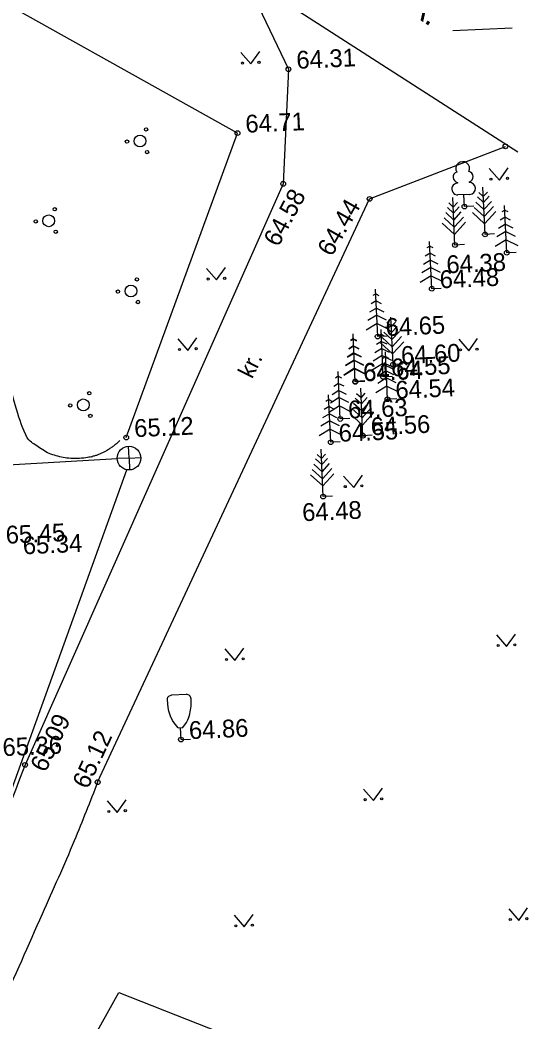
# Model space of a CAD drawing. Extents: x 640925 to 641186, y 6454941 to 6455202.
# Drawn here: x 641156.65 to 641178.08, y 6455109.69 to 6455151.91 of the extents above; entities that cross this region are included whole.
import ezdxf

# ---------------------------------------------------------------- set-up
doc = ezdxf.new("R2010")
doc.units = 0
for name, color, linetype in [('Level 10', 7, 'Continuous'), ('Level 14', 7, 'Continuous'), ('Level 28', 7, 'Continuous'), ('Level 30', 7, 'Continuous'), ('Level 4', 7, 'Continuous'), ('Level 41', 7, 'Continuous'), ('Level 54', 7, 'Continuous'), ('Level 57', 7, 'Continuous'), ('Level 58', 7, 'Continuous'), ('Level 59', 7, 'Continuous'), ('Level 61', 7, 'Continuous'), ('Level 63', 7, 'Continuous')]:
    doc.layers.add(name, color=color, linetype=linetype)

msp = doc.modelspace()

# ---------------------------------------------------------------- linework, layer by layer
at = {"layer": 'Level 10'}
for p, q in [((641165.826, 6455147.142), (641165.826, 6455147.142)), ((641175.1, 6455145.069), (641175.101, 6455145.037)), ((641175.599, 6455145.091), (641175.601, 6455145.059)), ((641175.623, 6455144.56), (641175.124, 6455144.537)), ((641175.396, 6455144.049), (641175.373, 6455144.548)), ((641176.193, 6455144.472), (641176.004, 6455144.645)), ((641176.265, 6455142.874), (641176.176, 6455144.872)), ((641176.193, 6455144.472), (641176.366, 6455144.661)), ((641174.925, 6455144.026), (641174.736, 6455144.199)), ((641174.997, 6455142.428), (641174.907, 6455144.426)), ((641174.925, 6455144.026), (641175.098, 6455144.215)), ((641176.218, 6455143.923), (641175.874, 6455144.237)), ((641176.205, 6455144.222), (641175.945, 6455144.46)), ((641176.205, 6455144.222), (641176.442, 6455144.482)), ((641176.218, 6455143.923), (641176.533, 6455144.267)), ((641177.18, 6455142.101), (641177.091, 6455144.099)), ((641174.95, 6455143.477), (641174.606, 6455143.791)), ((641174.936, 6455143.776), (641174.677, 6455144.013)), ((641174.936, 6455143.776), (641175.174, 6455144.036)), ((641174.95, 6455143.477), (641175.265, 6455143.821)), ((641175.795, 6455144.067), (641175.396, 6455144.049)), ((641175.396, 6455144.049), (641175.396, 6455144.049)), ((641176.245, 6455143.323), (641175.732, 6455143.793)), ((641176.231, 6455143.623), (641175.803, 6455144.015)), ((641176.231, 6455143.623), (641176.623, 6455144.052)), ((641176.245, 6455143.323), (641176.714, 6455143.837)), ((641177.1, 6455143.899), (641176.977, 6455143.824)), ((641177.1, 6455143.899), (641177.229, 6455143.835)), ((641174.977, 6455142.877), (641174.463, 6455143.347)), ((641174.963, 6455143.177), (641174.535, 6455143.569)), ((641174.963, 6455143.177), (641175.355, 6455143.606)), ((641174.977, 6455142.877), (641175.446, 6455143.391)), ((641177.127, 6455143.3), (641176.837, 6455143.121)), ((641177.113, 6455143.599), (641176.907, 6455143.472)), ((641177.113, 6455143.599), (641177.33, 6455143.491)), ((641177.127, 6455143.3), (641177.432, 6455143.148)), ((641176.665, 6455142.892), (641176.265, 6455142.874)), ((641176.265, 6455142.874), (641176.265, 6455142.874)), ((641177.14, 6455143), (641176.766, 6455142.77)), ((641177.14, 6455143), (641177.533, 6455142.804)), ((641173.938, 6455142.382), (641173.815, 6455142.307)), ((641174.018, 6455140.584), (641173.929, 6455142.582)), ((641173.938, 6455142.382), (641174.067, 6455142.318)), ((641175.396, 6455142.446), (641174.997, 6455142.428)), ((641174.997, 6455142.428), (641174.997, 6455142.428)), ((641177.156, 6455142.651), (641176.693, 6455142.365)), ((641177.156, 6455142.651), (641177.642, 6455142.408)), ((641173.951, 6455142.083), (641173.745, 6455141.956)), ((641173.951, 6455142.083), (641174.168, 6455141.974)), ((641177.58, 6455142.119), (641177.18, 6455142.101)), ((641177.18, 6455142.101), (641177.18, 6455142.101)), ((641173.965, 6455141.783), (641173.675, 6455141.604)), ((641173.965, 6455141.783), (641174.27, 6455141.631)), ((641173.994, 6455141.134), (641173.531, 6455140.849)), ((641173.978, 6455141.483), (641173.604, 6455141.253)), ((641173.978, 6455141.483), (641174.371, 6455141.287)), ((641173.994, 6455141.134), (641174.48, 6455140.891)), ((641171.659, 6455140.37), (641171.536, 6455140.294)), ((641171.739, 6455138.571), (641171.65, 6455140.569)), ((641171.659, 6455140.37), (641171.788, 6455140.305)), ((641174.418, 6455140.602), (641174.018, 6455140.584)), ((641174.018, 6455140.584), (641174.018, 6455140.584)), ((641171.672, 6455140.07), (641171.466, 6455139.943)), ((641171.672, 6455140.07), (641171.889, 6455139.962)), ((641171.699, 6455139.47), (641171.325, 6455139.24)), ((641171.686, 6455139.77), (641171.396, 6455139.591)), ((641171.686, 6455139.77), (641171.991, 6455139.618)), ((641171.699, 6455139.47), (641172.092, 6455139.275)), ((641171.715, 6455139.121), (641171.252, 6455138.836)), ((641171.715, 6455139.121), (641172.201, 6455138.878)), ((641172.315, 6455138.99), (641172.126, 6455139.162)), ((641172.387, 6455137.391), (641172.297, 6455139.389)), ((641172.315, 6455138.99), (641172.488, 6455139.179)), ((641170.791, 6455136.682), (641170.702, 6455138.68)), ((641170.794, 6455136.662), (641170.705, 6455138.66)), ((641172.139, 6455138.589), (641171.739, 6455138.571)), ((641171.887, 6455138.667), (641171.765, 6455138.592)), ((641171.968, 6455136.869), (641171.878, 6455138.867)), ((641171.887, 6455138.667), (641172.016, 6455138.603)), ((641172.34, 6455138.44), (641171.996, 6455138.755)), ((641172.326, 6455138.74), (641172.067, 6455138.977)), ((641172.326, 6455138.74), (641172.564, 6455138.999)), ((641172.34, 6455138.44), (641172.654, 6455138.784)), ((641170.724, 6455138.181), (641170.518, 6455138.054)), ((641170.727, 6455138.161), (641170.52, 6455138.034)), ((641170.711, 6455138.48), (641170.588, 6455138.405)), ((641170.713, 6455138.46), (641170.591, 6455138.385)), ((641170.711, 6455138.48), (641170.84, 6455138.416)), ((641170.713, 6455138.46), (641170.842, 6455138.396)), ((641170.724, 6455138.181), (641170.941, 6455138.073)), ((641170.727, 6455138.161), (641170.944, 6455138.053)), ((641171.901, 6455138.368), (641171.694, 6455138.24)), ((641171.739, 6455138.571), (641171.739, 6455138.571)), ((641172.367, 6455137.841), (641171.853, 6455138.31)), ((641171.901, 6455138.368), (641172.118, 6455138.259)), ((641172.353, 6455138.141), (641171.925, 6455138.533)), ((641172.353, 6455138.141), (641172.745, 6455138.569)), ((641172.367, 6455137.841), (641172.836, 6455138.354)), ((641170.737, 6455137.881), (641170.447, 6455137.702)), ((641170.74, 6455137.861), (641170.45, 6455137.682)), ((641170.737, 6455137.881), (641171.042, 6455137.729)), ((641170.74, 6455137.861), (641171.045, 6455137.709)), ((641171.928, 6455137.768), (641171.554, 6455137.538)), ((641171.914, 6455138.068), (641171.624, 6455137.889)), ((641171.914, 6455138.068), (641172.219, 6455137.916)), ((641171.928, 6455137.768), (641172.321, 6455137.572)), ((641172.152, 6455135.928), (641172.063, 6455137.925)), ((641170.751, 6455137.581), (641170.377, 6455137.351)), ((641170.754, 6455137.561), (641170.38, 6455137.331)), ((641170.751, 6455137.581), (641171.144, 6455137.385)), ((641170.754, 6455137.561), (641171.147, 6455137.366)), ((641171.943, 6455137.419), (641171.48, 6455137.134)), ((641172.085, 6455137.426), (641171.879, 6455137.299)), ((641171.943, 6455137.419), (641172.43, 6455137.176)), ((641172.072, 6455137.726), (641171.949, 6455137.65)), ((641172.072, 6455137.726), (641172.201, 6455137.661)), ((641172.085, 6455137.426), (641172.302, 6455137.318)), ((641172.786, 6455137.409), (641172.387, 6455137.391)), ((641172.387, 6455137.391), (641172.387, 6455137.391)), ((641170.078, 6455136.895), (641169.955, 6455136.819)), ((641170.158, 6455135.097), (641170.069, 6455137.094)), ((641170.078, 6455136.895), (641170.207, 6455136.83)), ((641170.767, 6455137.232), (641170.304, 6455136.947)), ((641170.769, 6455137.212), (641170.306, 6455136.927)), ((641170.767, 6455137.232), (641171.253, 6455136.989)), ((641170.769, 6455137.212), (641171.256, 6455136.969)), ((641172.098, 6455137.126), (641171.808, 6455136.948)), ((641172.098, 6455137.126), (641172.403, 6455136.974)), ((641170.091, 6455136.595), (641169.885, 6455136.468)), ((641170.091, 6455136.595), (641170.308, 6455136.487)), ((641171.191, 6455136.7), (641170.791, 6455136.682)), ((641170.791, 6455136.682), (641170.791, 6455136.682)), ((641171.194, 6455136.68), (641170.794, 6455136.662)), ((641170.794, 6455136.662), (641170.794, 6455136.662)), ((641172.128, 6455136.477), (641171.665, 6455136.192)), ((641172.112, 6455136.827), (641171.738, 6455136.596)), ((641172.367, 6455136.887), (641171.968, 6455136.869)), ((641171.968, 6455136.869), (641171.968, 6455136.869)), ((641172.112, 6455136.827), (641172.505, 6455136.631)), ((641172.128, 6455136.477), (641172.614, 6455136.234)), ((641169.757, 6455134.118), (641169.667, 6455136.116)), ((641170.105, 6455136.295), (641169.815, 6455136.117)), ((641170.105, 6455136.295), (641170.41, 6455136.143)), ((641171.04, 6455135.989), (641170.851, 6455136.162)), ((641171.112, 6455134.391), (641171.022, 6455136.388)), ((641171.04, 6455135.989), (641171.213, 6455136.178)), ((641169.676, 6455135.916), (641169.554, 6455135.84)), ((641170.134, 6455135.646), (641169.671, 6455135.361)), ((641169.676, 6455135.916), (641169.805, 6455135.852)), ((641170.118, 6455135.996), (641169.744, 6455135.765)), ((641170.118, 6455135.996), (641170.511, 6455135.8)), ((641170.134, 6455135.646), (641170.62, 6455135.404)), ((641171.065, 6455135.439), (641170.721, 6455135.754)), ((641171.052, 6455135.739), (641170.792, 6455135.976)), ((641171.052, 6455135.739), (641171.289, 6455135.999)), ((641171.065, 6455135.439), (641171.38, 6455135.784)), ((641172.552, 6455135.945), (641172.152, 6455135.928)), ((641172.152, 6455135.928), (641172.152, 6455135.928)), ((641169.703, 6455135.316), (641169.413, 6455135.138)), ((641169.69, 6455135.616), (641169.483, 6455135.489)), ((641169.69, 6455135.616), (641169.907, 6455135.508)), ((641169.703, 6455135.316), (641170.008, 6455135.164)), ((641171.092, 6455134.84), (641170.578, 6455135.309)), ((641171.078, 6455135.14), (641170.65, 6455135.532)), ((641171.078, 6455135.14), (641171.47, 6455135.569)), ((641171.092, 6455134.84), (641171.561, 6455135.353)), ((641169.717, 6455135.017), (641169.343, 6455134.787)), ((641169.717, 6455135.017), (641170.11, 6455134.821)), ((641170.558, 6455135.115), (641170.158, 6455135.097)), ((641170.158, 6455135.097), (641170.158, 6455135.097)), ((641169.732, 6455134.667), (641169.269, 6455134.382)), ((641169.732, 6455134.667), (641170.219, 6455134.425)), ((641171.511, 6455134.409), (641171.112, 6455134.391)), ((641171.112, 6455134.391), (641171.112, 6455134.391)), ((641161.135, 6455134.313), (641161.135, 6455134.313)), ((641170.156, 6455134.136), (641169.757, 6455134.118)), ((641169.757, 6455134.118), (641169.757, 6455134.118)), ((641169.368, 6455133.426), (641169.179, 6455133.599)), ((641169.439, 6455131.827), (641169.35, 6455133.825)), ((641169.368, 6455133.426), (641169.54, 6455133.615)), ((641169.392, 6455132.876), (641169.048, 6455133.191)), ((641169.379, 6455133.176), (641169.119, 6455133.413)), ((641169.379, 6455133.176), (641169.616, 6455133.435)), ((641169.392, 6455132.876), (641169.707, 6455133.22)), ((641169.419, 6455132.277), (641168.906, 6455132.746)), ((641169.406, 6455132.577), (641168.977, 6455132.969)), ((641169.406, 6455132.577), (641169.798, 6455133.005)), ((641169.419, 6455132.277), (641169.888, 6455132.79)), ((641169.839, 6455131.845), (641169.439, 6455131.827)), ((641169.439, 6455131.827), (641169.439, 6455131.827)), ((641163.059, 6455123.471), (641163.659, 6455123.497)), ((641163.322, 6455122.081), (641163.521, 6455122.09)), ((641163.444, 6455121.586), (641163.422, 6455122.085)), ((641163.444, 6455121.586), (641163.843, 6455121.604)), ((641163.444, 6455121.586), (641163.444, 6455121.586))]:
    msp.add_line(p, q, dxfattribs=at)
for points in [[(641161.135, 6455134.313), (641165.826, 6455147.142), (641153.491, 6455154.039), (641130.403, 6455168.392)], [(641163.322, 6455122.081), (641163.154, 6455122.287), (641163.084, 6455122.395), (641163, 6455122.567), (641162.928, 6455122.789), (641162.898, 6455122.944), (641162.868, 6455123.262), (641162.869, 6455123.303), (641162.895, 6455123.376), (641162.934, 6455123.415), (641163.059, 6455123.471)], [(641163.521, 6455122.09), (641163.67, 6455122.31), (641163.73, 6455122.424), (641163.799, 6455122.603), (641163.85, 6455122.831), (641163.867, 6455122.987), (641163.867, 6455123.307), (641163.863, 6455123.348), (641163.831, 6455123.418), (641163.789, 6455123.453), (641163.659, 6455123.497)]]:
    msp.add_lwpolyline(points, dxfattribs=at)
for centre, radius in [((641161.715, 6455146.81), 0.25), ((641161.969, 6455147.298), 0.0707), ((641161.166, 6455146.785), 0.0707), ((641162.011, 6455146.346), 0.0707), ((641157.865, 6455143.448), 0.25), ((641158.119, 6455143.936), 0.0707), ((641157.316, 6455143.423), 0.0707), ((641158.161, 6455142.984), 0.0707), ((641161.332, 6455140.489), 0.25), ((641161.585, 6455140.978), 0.0707), ((641160.782, 6455140.465), 0.0707), ((641161.628, 6455140.026), 0.0707), ((641159.577, 6455136.179), 0.0707), ((641158.775, 6455135.667), 0.0707), ((641159.324, 6455135.691), 0.25), ((641159.62, 6455135.228), 0.0707)]:
    msp.add_circle(centre, radius, dxfattribs=at)
for centre, radius, start, end in [((641175.324, 6455145.647), 0.292, 335.144, 209.9842), ((641175.14, 6455145.289), 0.224, 107.8082, 259.6431), ((641175.54, 6455145.307), 0.224, 285.485, 77.32), ((641175.112, 6455144.787), 0.25, 92.5641, 272.5641), ((641175.612, 6455144.809), 0.25, 272.5641, 92.5641)]:
    msp.add_arc(centre, radius, start, end, dxfattribs=at)
at = {"layer": 'Level 14'}
for points in [[(641150.558, 6455132.845), (641160.753, 6455133.426)], [(641144.334, 6455086.298), (641161.162, 6455132.957)]]:
    msp.add_lwpolyline(points, dxfattribs=at)
at = {"layer": 'Level 28'}
msp.add_lwpolyline([(641158.534, 6455106.806), (641160.817, 6455110.924), (641172.697, 6455106.254)], dxfattribs=at)
at = {"layer": 'Level 30'}
for p, q in [((641167.976, 6455149.834), (641167.976, 6455149.834)), ((641177.123, 6455146.586), (641177.123, 6455146.586)), ((641167.755, 6455145.006), (641167.755, 6455145.006)), ((641171.399, 6455144.372), (641171.399, 6455144.372)), ((641156.871, 6455120.517), (641156.871, 6455120.517)), ((641159.929, 6455119.791), (641159.929, 6455119.791))]:
    msp.add_line(p, q, dxfattribs=at)
for points in [[(641177.646, 6455146.344), (641163.659, 6455155.333), (641145.545, 6455166.737), (641134.745, 6455173.077), (641129.168, 6455173.942)], [(641166.228, 6455153.49), (641167.976, 6455149.834), (641167.755, 6455145.006), (641156.871, 6455120.517)], [(641159.929, 6455119.791), (641171.399, 6455144.372), (641177.123, 6455146.586)]]:
    msp.add_lwpolyline(points, dxfattribs=at)
for points in [[(641156.871, 6455120.517), (641154.649, 6455114.871), (641152.561, 6455109.733), (641151.554, 6455107.198), (641148.951, 6455100.584), (641147.536, 6455096.992), (641146.564, 6455095.538), (641144.862, 6455094.631), (641143.473, 6455094.154), (641140.708, 6455093.823), (641138.329, 6455094.294)], [(641159.929, 6455119.791), (641158.94, 6455117.317), (641157.585, 6455114.227), (641155.811, 6455110.287), (641154.751, 6455108.04), (641153.864, 6455105.738), (641152.462, 6455101.857), (641150.629, 6455096.56), (641148.519, 6455091.817), (641141.245, 6455075.605)]]:
    msp.add_spline(points, degree=3, dxfattribs=at)
at = {"layer": 'Level 4'}
for q in [(641161.23, 6455133.948), (641160.753, 6455133.427), (641161.752, 6455133.471), (641161.275, 6455132.949)]:
    msp.add_line((641161.252, 6455133.449), q, dxfattribs=at)
msp.add_circle((641161.252, 6455133.449), 0.5, dxfattribs=at)
at = {"layer": 'Level 41'}
for p, q in [((641165.963, 6455150.544), (641166.388, 6455150.057)), ((641166.388, 6455150.057), (641166.762, 6455150.58)), ((641176.445, 6455145.652), (641176.87, 6455145.165)), ((641176.87, 6455145.165), (641177.244, 6455145.687)), ((641164.518, 6455141.442), (641164.943, 6455140.955)), ((641164.943, 6455140.955), (641165.317, 6455141.478)), ((641163.313, 6455138.475), (641163.738, 6455137.988)), ((641163.738, 6455137.988), (641164.112, 6455138.511)), ((641175.155, 6455138.454), (641175.58, 6455137.967)), ((641175.58, 6455137.967), (641175.954, 6455138.49)), ((641170.302, 6455132.693), (641170.727, 6455132.206)), ((641170.727, 6455132.206), (641171.101, 6455132.729)), ((641176.75, 6455125.995), (641177.175, 6455125.508)), ((641177.175, 6455125.508), (641177.549, 6455126.031)), ((641165.294, 6455125.406), (641165.719, 6455124.919)), ((641165.719, 6455124.919), (641166.093, 6455125.442)), ((641171.137, 6455119.502), (641171.562, 6455119.015)), ((641171.562, 6455119.015), (641171.936, 6455119.537)), ((641160.327, 6455119.004), (641160.752, 6455118.518)), ((641160.752, 6455118.518), (641161.126, 6455119.04)), ((641165.684, 6455114.181), (641166.11, 6455113.695)), ((641166.11, 6455113.695), (641166.484, 6455114.217)), ((641177.262, 6455114.455), (641177.687, 6455113.968)), ((641177.687, 6455113.968), (641178.061, 6455114.491))]:
    msp.add_line(p, q, dxfattribs=at)
for centre, radius in [((641166.033, 6455150.097), 0.0428), ((641166.732, 6455150.128), 0.0452), ((641176.515, 6455145.204), 0.0428), ((641177.214, 6455145.236), 0.0452), ((641164.588, 6455140.995), 0.0428), ((641165.288, 6455141.026), 0.0452), ((641163.383, 6455138.027), 0.0428), ((641164.082, 6455138.059), 0.0452), ((641175.225, 6455138.007), 0.0428), ((641175.924, 6455138.038), 0.0452), ((641170.372, 6455132.246), 0.0428), ((641171.071, 6455132.277), 0.0452), ((641176.82, 6455125.548), 0.0428), ((641177.52, 6455125.579), 0.0452), ((641165.364, 6455124.959), 0.0428), ((641166.064, 6455124.99), 0.0452), ((641171.207, 6455119.054), 0.0428), ((641171.907, 6455119.086), 0.0452), ((641160.397, 6455118.557), 0.0428), ((641161.096, 6455118.588), 0.0452), ((641165.755, 6455113.734), 0.0428), ((641166.454, 6455113.766), 0.0452), ((641177.332, 6455114.008), 0.0428), ((641178.031, 6455114.039), 0.0452)]:
    msp.add_circle(centre, radius, dxfattribs=at)
msp.add_open_spline([(641160.863, 6455134.187), (641160.021, 6455133.368), (641157.719, 6455133.493), (641156.239, 6455135.097), (641152.104, 6455154.657)], degree=2, dxfattribs=at)
at = {"layer": 'Level 54'}
for centre in [(641167.976, 6455149.834), (641165.826, 6455147.142), (641177.123, 6455146.586), (641167.755, 6455145.006), (641171.399, 6455144.372), (641175.396, 6455144.049), (641176.265, 6455142.874), (641174.997, 6455142.428), (641177.18, 6455142.101), (641174.018, 6455140.584), (641171.739, 6455138.571), (641172.387, 6455137.391), (641171.968, 6455136.869), (641170.791, 6455136.682), (641170.794, 6455136.662), (641172.152, 6455135.928), (641170.158, 6455135.097), (641161.135, 6455134.313), (641171.112, 6455134.391), (641169.757, 6455134.118), (641169.439, 6455131.827), (641163.444, 6455121.586), (641156.871, 6455120.517), (641159.929, 6455119.791)]:
    msp.add_circle(centre, 0.1, dxfattribs=at)
at = {"layer": 'Level 61'}
msp.add_line((641174.914, 6455151.467), (641177.412, 6455151.579), dxfattribs=at)
msp.add_line((641174.914, 6455151.467), (641177.412, 6455151.579), dxfattribs=at)

# ---------------------------------------------------------------- texts
at = {"layer": 'Level 57'}
msp.add_text('kr.', height=0.6999, rotation=63.572, dxfattribs=at).set_placement((641166.44, 6455136.759))
at = {"layer": 'Level 58'}
msp.add_text('A.', height=0.9999, rotation=327.4165, dxfattribs=at).set_placement((641172.906, 6455152.302))
at = {"layer": 'Level 59'}
for s, rotation, p in [('64.58', 61.9277, (641167.548, 6455142.311)), ('64.44', 60.3042, (641169.801, 6455141.903)), ('64.38', 2.5641, (641174.653, 6455141.233)), ('64.48', 2.5641, (641168.571, 6455130.786)), ('65.45', 2.5641, (641156.069, 6455129.838)), ('65.09', 64.6909, (641157.731, 6455120.166)), ('65.12', 65.1163, (641159.51, 6455119.462))]:
    msp.add_text(s, height=0.7499, rotation=rotation, dxfattribs=at).set_placement(p)
at = {"layer": 'Level 63'}
for s, p in [('64.31', (641168.326, 6455149.85)), ('64.71', (641166.175, 6455147.157)), ('64.48', (641174.368, 6455140.6)), ('64.65', (641172.089, 6455138.587)), ('64.60', (641172.736, 6455137.407)), ('64.55', (641172.317, 6455136.885)), ('64.64', (641171.141, 6455136.698)), ('64.64', (641171.144, 6455136.678)), ('64.54', (641172.502, 6455135.943)), ('64.63', (641170.508, 6455135.112)), ('64.56', (641171.462, 6455134.406)), ('65.12', (641161.485, 6455134.329)), ('64.55', (641170.107, 6455134.133)), ('65.34', (641156.789, 6455129.39)), ('64.86', (641163.794, 6455121.602)), ('65.36', (641155.933, 6455120.886))]:
    msp.add_text(s, height=0.7499, rotation=2.5641, dxfattribs=at).set_placement(p)

doc.saveas('drawing.dxf')
